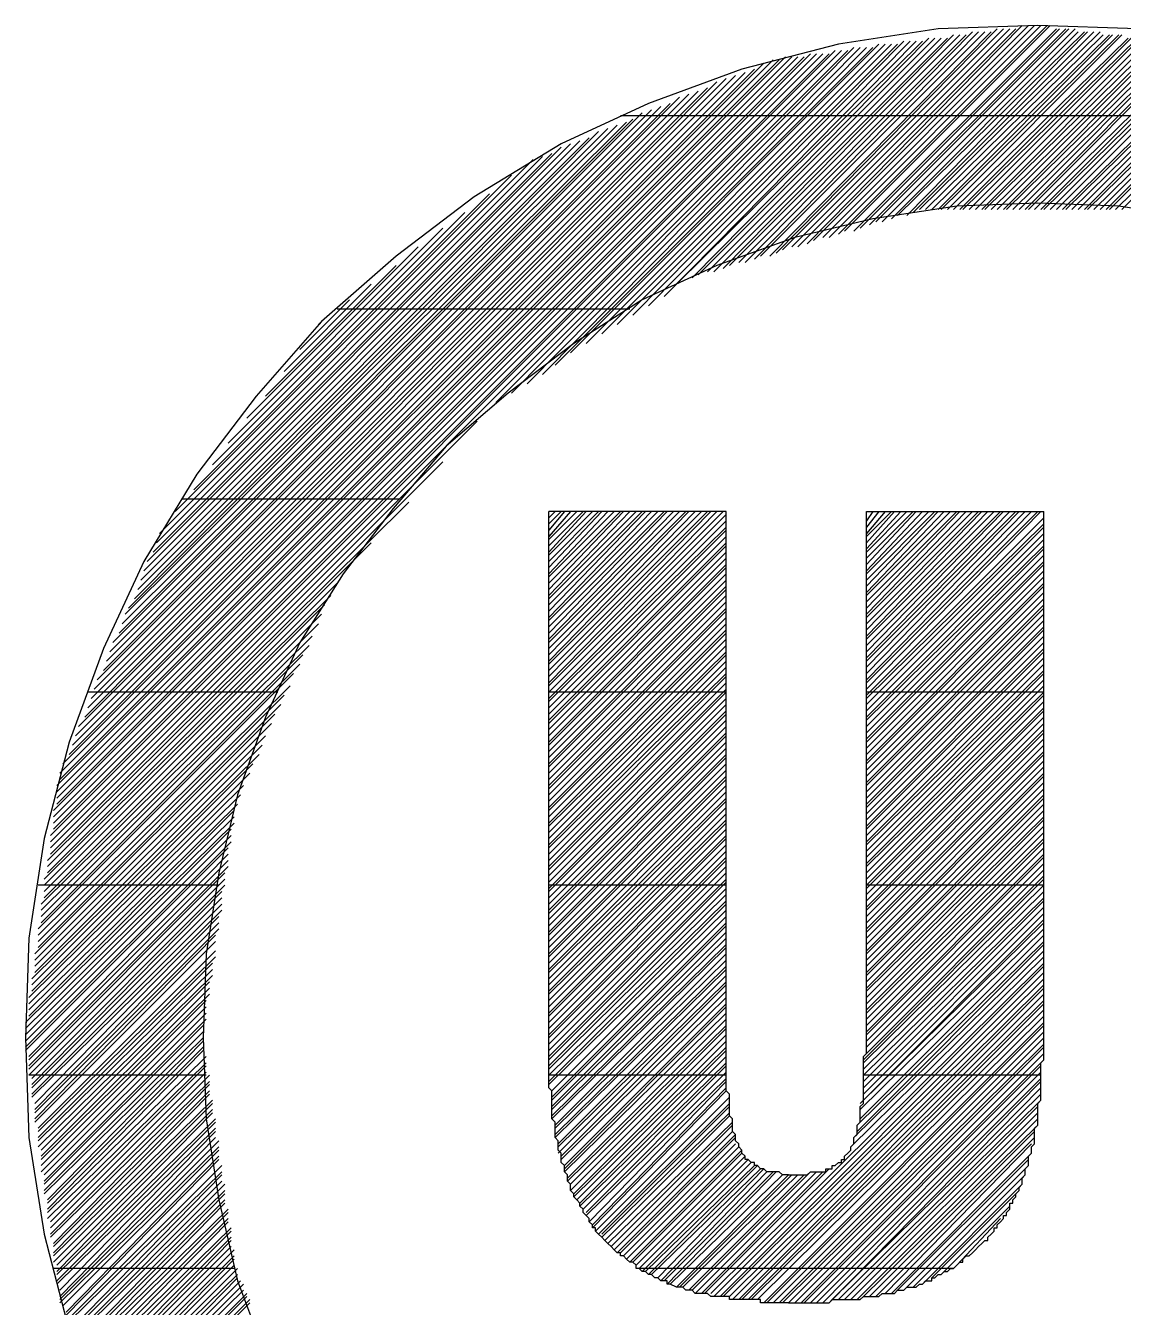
# Model space of a CAD drawing. Extents: x 11 to 601, y 12 to 779.
# Drawn here: x 395.76 to 416.91, y 191.49 to 216.18 of the extents above; entities that cross this region are included whole.
import ezdxf

# ---------------------------------------------------------------- set-up
doc = ezdxf.new("R2010")
doc.units = 0
doc.layers.add('DH152', color=7, linetype='CONTINUOUS')

msp = doc.modelspace()

# ---------------------------------------------------------------- linework, layer by layer
at = {"layer": 'DH152', "color": 7}
for points in [[(417.17999, 216.119995), (415.25999, 216.179995), (413.33999, 216.119995), (411.41999, 215.819995), (409.55999, 215.339995), (407.75999, 214.679995), (406.07999, 213.899995), (404.39999, 212.879995), (402.89999, 211.739995), (401.45999, 210.479995), (400.19999, 209.039995), (399.05999, 207.539995), (398.03999, 205.859995), (397.25999, 204.179995), (396.59999, 202.379995), (396.11999, 200.519995), (395.81999, 198.599995), (395.75999, 196.679995), (395.81999, 194.759995), (396.11999, 192.899995), (396.59999, 191.039995)], [(413.99999, 216.059995), (409.61999, 211.619995)], [(414.11999, 216.059995), (409.79999, 211.679995)], [(414.23999, 216.059995), (409.91999, 211.739995)], [(414.35999, 216.059995), (410.09999, 211.739995)], [(414.47999, 216.119995), (410.21999, 211.799995)], [(414.59999, 216.119995), (410.33999, 211.859995)], [(414.71999, 216.119995), (410.51999, 211.919995)], [(414.83999, 216.119995), (410.63999, 211.919995)], [(414.95999, 216.179995), (410.81999, 211.979995)], [(415.07999, 216.179995), (410.93999, 212.039995)], [(415.19999, 216.179995), (411.11999, 212.099995)], [(415.31999, 216.179995), (411.23999, 212.099995)], [(415.43999, 216.179995), (411.41999, 212.159995)], [(415.49999, 216.179995), (411.53999, 212.219995)], [(415.61999, 216.119995), (411.71999, 212.219995)], [(415.67999, 216.119995), (411.83999, 212.279995)], [(415.79999, 216.119995), (412.01999, 212.339995)], [(415.85999, 216.119995), (412.13999, 212.399995)], [(415.97999, 216.119995), (412.25999, 212.399995)], [(416.03999, 216.059995), (412.43999, 212.459995)], [(416.15999, 216.059995), (412.55999, 212.519995)], [(416.21999, 216.059995), (412.73999, 212.519995)], [(416.33999, 216.059995), (412.85999, 212.579995)], [(416.45999, 216.059995), (412.97999, 212.639995)], [(412.19999, 215.819995), (406.25999, 209.879995)], [(412.31999, 215.819995), (406.55999, 210.059995)], [(412.43999, 215.819995), (406.85999, 210.239995)], [(412.55999, 215.819995), (407.15999, 210.419995)], [(412.67999, 215.879995), (407.45999, 210.599995)], [(412.79999, 215.879995), (407.75999, 210.779995)], [(412.91999, 215.879995), (408.05999, 210.959995)], [(413.03999, 215.879995), (408.29999, 211.199995)], [(413.15999, 215.939995), (408.59999, 211.319995)], [(413.27999, 215.939995), (408.71999, 211.379995)], [(413.39999, 215.939995), (408.89999, 211.439995)], [(413.51999, 215.939995), (409.01999, 211.439995)], [(413.63999, 215.999995), (409.19999, 211.499995)], [(413.75999, 215.999995), (409.31999, 211.559995)], [(413.87999, 215.999995), (409.49999, 211.619995)], [(416.51999, 215.999995), (413.09999, 212.639995)], [(416.63999, 215.999995), (413.21999, 212.639995)], [(416.69999, 215.999995), (413.33999, 212.639995)], [(416.81999, 215.999995), (413.39999, 212.639995)], [(416.87999, 215.999995), (413.51999, 212.639995)], [(416.99999, 215.939995), (413.63999, 212.639995)], [(417.05999, 215.939995), (413.75999, 212.639995)], [(417.17999, 215.939995), (413.81999, 212.639995)], [(417.23999, 215.939995), (413.93999, 212.639995)], [(417.35999, 215.939995), (414.05999, 212.639995)], [(417.41999, 215.879995), (414.17999, 212.639995)], [(417.53999, 215.879995), (414.23999, 212.639995)], [(417.65999, 215.879995), (414.35999, 212.639995)], [(417.71999, 215.879995), (414.47999, 212.639995)], [(417.83999, 215.879995), (414.59999, 212.639995)], [(417.89999, 215.819995), (414.65999, 212.639995)], [(418.01999, 215.819995), (414.77999, 212.639995)], [(418.07999, 215.819995), (414.89999, 212.639995)], [(418.19999, 215.819995), (415.01999, 212.639995)], [(418.25999, 215.819995), (415.07999, 212.639995)], [(411.47999, 215.699995), (396.23999, 200.459995)], [(411.35999, 215.699995), (396.23999, 200.579995)], [(411.23999, 215.639995), (396.29999, 200.699995)], [(411.11999, 215.639995), (396.29999, 200.819995)], [(410.99999, 215.639995), (396.29999, 200.939995)], [(410.87999, 215.639995), (396.29999, 201.059995)], [(410.75999, 215.579995), (396.35999, 201.179995)], [(410.63999, 215.579995), (396.35999, 201.299995)], [(410.51999, 215.579995), (396.35999, 201.419995)], [(410.39999, 215.579995), (396.35999, 201.539995)], [(411.59999, 215.699995), (404.81999, 208.919995)], [(411.71999, 215.759995), (405.11999, 209.099995)], [(411.83999, 215.759995), (405.41999, 209.279995)], [(411.95999, 215.759995), (405.71999, 209.459995)], [(412.07999, 215.759995), (405.95999, 209.639995)], [(418.37999, 215.759995), (415.19999, 212.639995)], [(418.43999, 215.759995), (415.31999, 212.639995)], [(418.55999, 215.759995), (415.37999, 212.639995)], [(418.61999, 215.759995), (415.49999, 212.639995)], [(418.73999, 215.759995), (415.61999, 212.639995)], [(418.85999, 215.699995), (415.73999, 212.639995)], [(418.91999, 215.699995), (415.79999, 212.639995)], [(419.03999, 215.699995), (415.91999, 212.639995)], [(419.09999, 215.699995), (416.03999, 212.639995)], [(419.21999, 215.699995), (416.15999, 212.639995)], [(419.27999, 215.639995), (416.21999, 212.639995)], [(419.39999, 215.639995), (416.33999, 212.639995)], [(419.45999, 215.639995), (416.45999, 212.639995)], [(419.57999, 215.639995), (416.57999, 212.639995)], [(419.63999, 215.639995), (416.63999, 212.639995)], [(419.75999, 215.579995), (416.75999, 212.639995)], [(419.81999, 215.579995), (416.87999, 212.639995)], [(410.27999, 215.519995), (396.41999, 201.659995)], [(410.15999, 215.519995), (396.41999, 201.779995)], [(409.97999, 215.459995), (396.47999, 201.959995)], [(409.79999, 215.339995), (396.59999, 202.139995)], [(409.61999, 215.279995), (396.65999, 202.319995)], [(409.43999, 215.219995), (396.71999, 202.499995)], [(409.25999, 215.159995), (396.77999, 202.679995)], [(409.07999, 215.099995), (396.89999, 202.859995)], [(408.89999, 214.979995), (396.95999, 203.039995)], [(408.71999, 214.919995), (397.01999, 203.219995)], [(408.53999, 214.859995), (397.07999, 203.399995)], [(408.35999, 214.799995), (397.13999, 203.579995)], [(408.17999, 214.679995), (397.25999, 203.759995)], [(407.99999, 214.619995), (397.31999, 203.939995)], [(407.81999, 214.559995), (397.37999, 204.119995)], [(407.63999, 214.499995), (397.43999, 204.299995)], [(407.45999, 214.379995), (397.55999, 204.479995)], [(407.33999, 214.319995), (397.61999, 204.659995)], [(423.299989, 214.439995), (407.21999, 214.439995)], [(407.15999, 214.259995), (397.67999, 204.839995)], [(406.97999, 214.199995), (397.73999, 204.959995)], [(406.79999, 214.139995), (397.85999, 205.139995)], [(406.61999, 214.019995), (397.91999, 205.319995)], [(406.43999, 213.959995), (397.97999, 205.499995)], [(406.25999, 213.899995), (398.03999, 205.679995)], [(406.07999, 213.839995), (398.09999, 205.859995)], [(405.89999, 213.719995), (398.21999, 206.039995)], [(405.71999, 213.659995), (398.27999, 206.219995)], [(405.53999, 213.599995), (398.33999, 206.399995)], [(405.11999, 213.299995), (398.63999, 206.819995)], [(404.69999, 212.939995), (398.99999, 207.239995)], [(418.37999, 212.459995), (416.81999, 212.699995), (415.25999, 212.759995), (413.69999, 212.699995), (412.07999, 212.459995), (410.57999, 212.099995), (409.07999, 211.559995), (407.63999, 210.899995), (406.31999, 210.059995), (405.05999, 209.099995), (403.85999, 208.079995), (402.83999, 206.879995), (401.87999, 205.619995), (401.03999, 204.299995), (400.37999, 202.859995), (399.83999, 201.359995), (399.47999, 199.859995), (399.23999, 198.299995), (399.17999, 196.679995), (399.23999, 195.119995), (399.47999, 193.559995), (399.83999, 191.999995), (400.37999, 190.559995)], [(404.21999, 212.579995), (399.35999, 207.719995)], [(403.79999, 212.279995), (399.65999, 208.139995)], [(403.31999, 211.919995), (400.01999, 208.619995)], [(402.89999, 211.559995), (400.37999, 209.039995)], [(402.41999, 211.199995), (400.73999, 209.519995)], [(401.99999, 210.899995), (401.03999, 209.939995)], [(407.39999, 210.719995), (401.75999, 210.719995)], [(401.51999, 210.539995), (401.39999, 210.419995)], [(404.45999, 208.559995), (396.23999, 200.339995)], [(403.79999, 207.779995), (396.23999, 200.219995)], [(403.13999, 206.999995), (396.17999, 200.099995)], [(402.95999, 207.059995), (398.75999, 207.059995)], [(409.25999, 206.819995), (405.83999, 206.819995)], [(405.83999, 196.319995), (405.83999, 206.819995)], [(409.19999, 206.819995), (405.83999, 203.459995)], [(409.07999, 206.819995), (405.83999, 203.519995)], [(408.95999, 206.819995), (405.83999, 203.639995)], [(408.89999, 206.819995), (405.83999, 203.759995)], [(408.77999, 206.819995), (405.83999, 203.879995)], [(408.65999, 206.819995), (405.83999, 203.939995)], [(408.53999, 206.819995), (405.83999, 204.059995)], [(408.47999, 206.819995), (405.83999, 204.179995)], [(408.35999, 206.819995), (405.83999, 204.299995)], [(408.23999, 206.819995), (405.83999, 204.359995)], [(408.11999, 206.819995), (405.83999, 204.479995)], [(408.05999, 206.819995), (405.83999, 204.599995)], [(407.93999, 206.819995), (405.83999, 204.719995)], [(407.81999, 206.819995), (405.83999, 204.779995)], [(407.69999, 206.819995), (405.83999, 204.899995)], [(407.63999, 206.819995), (405.83999, 205.019995)], [(407.51999, 206.819995), (405.83999, 205.139995)], [(407.39999, 206.819995), (405.83999, 205.199995)], [(407.27999, 206.819995), (405.83999, 205.319995)], [(407.21999, 206.819995), (405.83999, 205.439995)], [(407.09999, 206.819995), (405.83999, 205.559995)], [(406.97999, 206.819995), (405.83999, 205.619995)], [(406.85999, 206.819995), (405.83999, 205.739995)], [(406.79999, 206.819995), (405.83999, 205.859995)], [(406.67999, 206.819995), (405.83999, 205.979995)], [(406.55999, 206.819995), (405.83999, 206.039995)], [(406.49999, 206.819995), (405.83999, 206.159995)], [(406.37999, 206.819995), (405.83999, 206.279995)], [(406.25999, 206.819995), (405.83999, 206.339995)], [(406.13999, 206.819995), (405.83999, 206.459995)], [(406.07999, 206.819995), (405.83999, 206.579995)], [(405.95999, 206.819995), (405.83999, 206.699995)], [(409.25999, 206.759995), (405.83999, 203.339995)], [(409.25999, 196.619995), (409.25999, 206.819995)], [(411.95999, 196.619995), (411.95999, 206.819995)], [(411.95999, 206.819995), (415.37999, 206.819995)], [(415.31999, 206.819995), (411.95999, 203.399995)], [(415.25999, 206.819995), (411.95999, 203.519995)], [(415.13999, 206.819995), (411.95999, 203.579995)], [(415.01999, 206.819995), (411.95999, 203.699995)], [(414.89999, 206.819995), (411.95999, 203.819995)], [(414.83999, 206.819995), (411.95999, 203.939995)], [(414.71999, 206.819995), (411.95999, 203.999995)], [(414.59999, 206.819995), (411.95999, 204.119995)], [(414.53999, 206.819995), (411.95999, 204.239995)], [(414.41999, 206.819995), (411.95999, 204.359995)], [(414.29999, 206.819995), (411.95999, 204.419995)], [(414.17999, 206.819995), (411.95999, 204.539995)], [(414.11999, 206.819995), (411.95999, 204.659995)], [(413.99999, 206.819995), (411.95999, 204.779995)], [(413.87999, 206.819995), (411.95999, 204.839995)], [(413.75999, 206.819995), (411.95999, 204.959995)], [(413.69999, 206.819995), (411.95999, 205.079995)], [(413.57999, 206.819995), (411.95999, 205.199995)], [(413.45999, 206.819995), (411.95999, 205.259995)], [(413.33999, 206.819995), (411.95999, 205.379995)], [(413.27999, 206.819995), (411.95999, 205.499995)], [(413.15999, 206.819995), (411.95999, 205.619995)], [(413.03999, 206.819995), (411.95999, 205.679995)], [(412.91999, 206.819995), (411.95999, 205.799995)], [(412.85999, 206.819995), (411.95999, 205.919995)], [(412.73999, 206.819995), (411.95999, 206.039995)], [(412.61999, 206.819995), (411.95999, 206.099995)], [(412.49999, 206.819995), (411.95999, 206.219995)], [(412.43999, 206.819995), (411.95999, 206.339995)], [(412.31999, 206.819995), (411.95999, 206.399995)], [(412.19999, 206.819995), (411.95999, 206.519995)], [(412.07999, 206.819995), (411.95999, 206.639995)], [(415.37999, 206.699995), (411.95999, 203.279995)], [(415.37999, 196.319995), (415.37999, 206.819995)], [(409.25999, 206.639995), (405.83999, 203.219995)], [(409.25999, 206.519995), (405.83999, 203.159995)], [(409.25999, 206.459995), (405.83999, 203.039995)], [(415.37999, 206.579995), (411.95999, 203.219995)], [(415.37999, 206.519995), (411.95999, 203.099995)], [(402.41999, 206.219995), (396.17999, 199.979995)], [(409.25999, 206.339995), (405.83999, 202.919995)], [(409.25999, 206.219995), (405.83999, 202.799995)], [(415.37999, 206.399995), (411.95999, 202.979995)], [(415.37999, 206.279995), (411.95999, 202.859995)], [(409.25999, 206.159995), (405.83999, 202.739995)], [(409.25999, 206.039995), (405.83999, 202.619995)], [(409.25999, 205.919995), (405.83999, 202.499995)], [(415.37999, 206.159995), (411.95999, 202.799995)], [(415.37999, 206.099995), (411.95999, 202.679995)], [(415.37999, 205.979995), (411.95999, 202.559995)], [(409.25999, 205.799995), (405.83999, 202.379995)], [(409.25999, 205.739995), (405.83999, 202.319995)], [(415.37999, 205.859995), (411.95999, 202.439995)], [(415.37999, 205.799995), (411.95999, 202.379995)], [(415.37999, 205.679995), (411.95999, 202.259995)], [(401.75999, 205.439995), (396.17999, 199.859995)], [(409.25999, 205.619995), (405.83999, 202.199995)], [(409.25999, 205.499995), (405.83999, 202.079995)], [(415.37999, 205.559995), (411.95999, 202.139995)], [(415.37999, 205.439995), (411.95999, 202.019995)], [(401.63999, 205.199995), (396.11999, 199.739995)], [(409.25999, 205.379995), (405.83999, 201.959995)], [(409.25999, 205.319995), (405.83999, 201.899995)], [(409.25999, 205.199995), (405.83999, 201.779995)], [(415.37999, 205.379995), (411.95999, 201.959995)], [(415.37999, 205.259995), (411.95999, 201.839995)], [(401.51999, 205.019995), (396.11999, 199.619995)], [(409.25999, 205.079995), (405.83999, 201.659995)], [(409.25999, 204.959995), (405.83999, 201.539995)], [(415.37999, 205.139995), (411.95999, 201.719995)], [(415.37999, 205.019995), (411.95999, 201.599995)], [(415.37999, 204.959995), (411.95999, 201.539995)], [(401.45999, 204.839995), (396.11999, 199.499995)], [(409.25999, 204.899995), (405.83999, 201.479995)], [(409.25999, 204.779995), (405.83999, 201.359995)], [(415.37999, 204.839995), (411.95999, 201.419995)], [(415.37999, 204.719995), (411.95999, 201.299995)], [(401.39999, 204.659995), (396.11999, 199.379995)], [(409.25999, 204.659995), (405.83999, 201.239995)], [(409.25999, 204.539995), (405.83999, 201.119995)], [(409.25999, 204.479995), (405.83999, 201.059995)], [(415.37999, 204.599995), (411.95999, 201.179995)], [(415.37999, 204.539995), (411.95999, 201.119995)], [(401.27999, 204.419995), (396.05999, 199.259995)], [(401.21999, 204.239995), (396.05999, 199.139995)], [(409.25999, 204.359995), (405.83999, 200.939995)], [(409.25999, 204.239995), (405.83999, 200.819995)], [(415.37999, 204.419995), (411.95999, 200.999995)], [(415.37999, 204.299995), (411.95999, 200.879995)], [(401.09999, 204.059995), (396.05999, 199.019995)], [(409.25999, 204.119995), (405.83999, 200.759995)], [(409.25999, 204.059995), (405.83999, 200.639995)], [(409.25999, 203.939995), (405.83999, 200.519995)], [(415.37999, 204.179995), (411.95999, 200.759995)], [(415.37999, 204.119995), (411.95999, 200.699995)], [(415.37999, 203.999995), (411.95999, 200.579995)], [(400.91999, 203.699995), (395.99999, 198.779995)], [(401.03999, 203.879995), (396.05999, 198.899995)], [(409.25999, 203.819995), (405.83999, 200.399995)], [(409.25999, 203.699995), (405.83999, 200.339995)], [(415.37999, 203.879995), (411.95999, 200.459995)], [(415.37999, 203.759995), (411.95999, 200.399995)], [(415.37999, 203.699995), (411.95999, 200.279995)], [(400.85999, 203.459995), (395.99999, 198.659995)], [(409.25999, 203.639995), (405.83999, 200.219995)], [(409.25999, 203.519995), (405.83999, 200.099995)], [(415.37999, 203.579995), (411.95999, 200.159995)], [(415.37999, 203.459995), (411.95999, 200.039995)], [(400.73999, 203.279995), (395.99999, 198.539995)], [(400.61999, 203.339995), (396.95999, 203.339995)], [(409.25999, 203.399995), (405.83999, 199.979995)], [(409.25999, 203.339995), (405.83999, 203.339995)], [(409.25999, 203.339995), (405.83999, 199.919995)], [(409.25999, 203.219995), (405.83999, 199.799995)], [(415.37999, 203.339995), (411.95999, 203.339995)], [(415.37999, 203.339995), (411.95999, 199.979995)], [(415.37999, 203.279995), (411.95999, 199.859995)], [(400.67999, 203.099995), (395.99999, 198.419995)], [(409.25999, 203.099995), (405.83999, 199.679995)], [(409.25999, 202.979995), (405.83999, 199.559995)], [(415.37999, 203.159995), (411.95999, 199.739995)], [(415.37999, 203.039995), (411.95999, 199.619995)], [(415.37999, 202.979995), (411.95999, 199.559995)], [(400.55999, 202.919995), (395.93999, 198.299995)], [(400.49999, 202.739995), (395.93999, 198.179995)], [(409.25999, 202.919995), (405.83999, 199.499995)], [(409.25999, 202.799995), (405.83999, 199.379995)], [(415.37999, 202.859995), (411.95999, 199.439995)], [(415.37999, 202.739995), (411.95999, 199.319995)], [(400.37999, 202.499995), (395.93999, 198.059995)], [(409.25999, 202.679995), (405.83999, 199.259995)], [(409.25999, 202.559995), (405.83999, 199.139995)], [(409.25999, 202.499995), (405.83999, 199.079995)], [(415.37999, 202.619995), (411.95999, 199.199995)], [(415.37999, 202.559995), (411.95999, 199.139995)], [(400.31999, 202.319995), (395.93999, 197.939995)], [(409.25999, 202.379995), (405.83999, 198.959995)], [(409.25999, 202.259995), (405.83999, 198.839995)], [(415.37999, 202.439995), (411.95999, 199.019995)], [(415.37999, 202.319995), (411.95999, 198.899995)], [(400.25999, 202.139995), (395.87999, 197.819995)], [(409.25999, 202.139995), (405.83999, 198.719995)], [(409.25999, 202.079995), (405.83999, 198.659995)], [(415.37999, 202.199995), (411.95999, 198.779995)], [(415.37999, 202.139995), (411.95999, 198.719995)], [(415.37999, 202.019995), (411.95999, 198.599995)], [(400.13999, 201.959995), (395.87999, 197.699995)], [(400.07999, 201.779995), (395.87999, 197.579995)], [(409.25999, 201.959995), (405.83999, 198.539995)], [(409.25999, 201.839995), (405.83999, 198.419995)], [(409.25999, 201.719995), (405.83999, 198.299995)], [(415.37999, 201.899995), (411.95999, 198.479995)], [(415.37999, 201.779995), (411.95999, 198.359995)], [(415.37999, 201.719995), (411.95999, 198.299995)], [(399.95999, 201.539995), (395.81999, 197.459995)], [(409.25999, 201.659995), (405.83999, 198.239995)], [(409.25999, 201.539995), (405.83999, 198.119995)], [(415.37999, 201.599995), (411.95999, 198.179995)], [(415.37999, 201.479995), (411.95999, 198.059995)], [(399.89999, 201.359995), (395.81999, 197.339995)], [(409.25999, 201.419995), (405.83999, 197.999995)], [(409.25999, 201.299995), (405.83999, 197.939995)], [(409.25999, 201.239995), (405.83999, 197.819995)], [(415.37999, 201.359995), (411.95999, 197.939995)], [(415.37999, 201.299995), (411.95999, 197.879995)], [(399.83999, 201.179995), (395.81999, 197.219995)], [(399.77999, 201.059995), (395.81999, 197.099995)], [(409.25999, 201.119995), (405.83999, 197.699995)], [(409.25999, 200.999995), (405.83999, 197.579995)], [(415.37999, 201.179995), (411.95999, 197.759995)], [(415.37999, 201.059995), (411.95999, 197.639995)], [(399.77999, 200.939995), (395.75999, 196.979995)], [(399.77999, 200.819995), (395.75999, 196.859995)], [(409.25999, 200.879995), (405.83999, 197.519995)], [(409.25999, 200.819995), (405.83999, 197.399995)], [(415.37999, 200.939995), (411.95999, 197.579995)], [(415.37999, 200.879995), (411.95999, 197.459995)], [(415.37999, 200.759995), (411.95999, 197.339995)], [(399.71999, 200.699995), (395.75999, 196.739995)], [(399.71999, 200.579995), (395.75999, 196.619995)], [(409.25999, 200.699995), (405.83999, 197.279995)], [(409.25999, 200.579995), (405.83999, 197.159995)], [(409.25999, 200.519995), (405.83999, 197.099995)], [(415.37999, 200.639995), (411.95999, 197.219995)], [(415.37999, 200.519995), (411.95999, 197.159995)], [(399.71999, 200.459995), (395.75999, 196.499995)], [(399.65999, 200.339995), (395.75999, 196.439995)], [(409.25999, 200.399995), (405.83999, 196.979995)], [(409.25999, 200.279995), (405.83999, 196.859995)], [(415.37999, 200.459995), (411.95999, 197.039995)], [(415.37999, 200.339995), (411.95999, 196.919995)], [(399.65999, 200.219995), (395.81999, 196.319995)], [(399.65999, 200.099995), (395.81999, 196.259995)], [(409.25999, 200.159995), (405.83999, 196.739995)], [(409.25999, 200.099995), (405.83999, 196.679995)], [(415.37999, 200.219995), (411.95999, 196.799995)], [(415.37999, 200.159995), (411.95999, 196.739995)], [(415.37999, 200.039995), (411.95999, 196.619995)], [(399.65999, 199.979995), (395.81999, 196.139995)], [(399.59999, 199.859995), (395.81999, 196.079995)], [(409.25999, 199.979995), (405.83999, 196.559995)], [(409.25999, 199.859995), (405.83999, 196.439995)], [(415.37999, 199.919995), (411.95999, 196.499995)], [(415.37999, 199.799995), (411.95999, 196.379995)], [(399.59999, 199.739995), (395.81999, 195.959995)], [(399.59999, 199.619995), (395.87999, 195.899995)], [(399.53999, 199.499995), (395.87999, 195.779995)], [(399.47999, 199.619995), (395.99999, 199.619995)], [(409.25999, 199.739995), (405.83999, 196.319995)], [(409.25999, 199.679995), (405.83999, 196.259995)], [(409.25999, 199.619995), (405.83999, 199.619995)], [(409.25999, 199.559995), (405.83999, 196.139995)], [(415.37999, 199.739995), (411.89999, 196.259995)], [(415.37999, 199.619995), (411.89999, 196.199995)], [(415.37999, 199.499995), (411.89999, 196.079995)], [(415.37999, 199.619995), (411.95999, 199.619995)], [(399.53999, 199.379995), (395.87999, 195.719995)], [(399.53999, 199.259995), (395.87999, 195.599995)], [(409.25999, 199.439995), (405.83999, 196.079995)], [(409.25999, 199.319995), (405.83999, 195.959995)], [(409.25999, 199.259995), (405.83999, 195.839995)], [(415.37999, 199.379995), (411.89999, 195.959995)], [(415.37999, 199.319995), (411.89999, 195.839995)], [(399.53999, 199.139995), (395.87999, 195.539995)], [(399.47999, 199.019995), (395.93999, 195.419995)], [(409.25999, 199.139995), (405.83999, 195.779995)], [(409.25999, 199.019995), (405.89999, 195.659995)], [(415.37999, 199.199995), (411.89999, 195.719995)], [(415.37999, 199.079995), (411.89999, 195.599995)], [(399.47999, 198.899995), (395.93999, 195.299995)], [(399.47999, 198.779995), (395.93999, 195.239995)], [(409.25999, 198.899995), (405.89999, 195.539995)], [(409.25999, 198.839995), (405.89999, 195.479995)], [(415.37999, 198.899995), (411.83999, 195.419995)], [(415.37999, 198.779995), (411.83999, 195.299995)], [(415.37999, 198.959995), (411.89999, 195.479995)], [(399.41999, 198.659995), (395.93999, 195.119995)], [(399.41999, 198.539995), (395.93999, 195.059995)], [(409.25999, 198.719995), (405.89999, 195.359995)], [(409.25999, 198.599995), (405.89999, 195.299995)], [(415.37999, 198.539995), (411.77999, 194.999995)], [(415.37999, 198.659995), (411.83999, 195.119995)], [(399.41999, 198.359995), (395.99999, 194.939995)], [(409.25999, 198.479995), (405.89999, 195.179995)], [(409.25999, 198.419995), (405.89999, 195.119995)], [(409.25999, 198.299995), (405.95999, 194.999995)], [(415.37999, 198.359995), (411.71999, 194.759995)], [(415.37999, 198.479995), (411.77999, 194.879995)], [(399.41999, 198.239995), (395.99999, 194.879995)], [(399.35999, 198.119995), (395.99999, 194.759995)], [(409.25999, 198.179995), (405.95999, 194.939995)], [(409.25999, 198.059995), (405.95999, 194.819995)], [(408.95999, 191.759995), (415.37999, 198.119995)], [(415.37999, 198.059995), (409.01999, 191.699995)], [(415.37999, 198.239995), (411.65999, 194.579995)], [(399.35999, 197.999995), (395.99999, 194.699995)], [(399.35999, 197.879995), (395.99999, 194.579995)], [(409.25999, 197.999995), (405.95999, 194.759995)], [(409.25999, 197.879995), (406.01999, 194.639995)], [(409.13999, 191.699995), (415.37999, 197.939995)], [(415.37999, 197.819995), (409.19999, 191.699995)], [(399.29999, 197.759995), (396.05999, 194.519995)], [(399.29999, 197.639995), (396.05999, 194.399995)], [(409.25999, 197.759995), (406.01999, 194.579995)], [(409.25999, 197.699995), (406.01999, 194.459995)], [(409.25999, 197.579995), (406.07999, 194.399995)], [(409.31999, 191.699995), (415.37999, 197.699995)], [(415.37999, 197.639995), (409.37999, 191.639995)], [(399.29999, 197.519995), (396.05999, 194.339995)], [(399.23999, 197.399995), (396.05999, 194.219995)], [(399.23999, 197.279995), (396.05999, 194.099995)], [(409.25999, 197.459995), (406.07999, 194.339995)], [(409.25999, 197.339995), (406.13999, 194.219995)], [(409.25999, 197.279995), (406.13999, 194.159995)], [(409.49999, 191.639995), (415.37999, 197.519995)], [(415.37999, 197.399995), (409.55999, 191.639995)], [(409.67999, 191.639995), (415.37999, 197.339995)], [(399.23999, 197.159995), (396.11999, 194.039995)], [(399.23999, 197.039995), (396.11999, 193.919995)], [(409.25999, 197.159995), (406.13999, 194.099995)], [(409.25999, 197.039995), (406.19999, 193.979995)], [(415.37999, 197.219995), (409.73999, 191.639995)], [(409.85999, 191.639995), (415.37999, 197.099995)], [(399.17999, 196.919995), (396.11999, 193.859995)], [(399.17999, 196.799995), (396.11999, 193.739995)], [(409.25999, 196.919995), (406.19999, 193.919995)], [(409.25999, 196.859995), (406.25999, 193.859995)], [(415.37999, 196.979995), (409.97999, 191.579995)], [(410.03999, 191.579995), (415.37999, 196.919995)], [(415.37999, 196.799995), (410.15999, 191.579995)], [(399.17999, 196.679995), (396.11999, 193.679995)], [(399.17999, 196.619995), (396.17999, 193.559995)], [(409.25999, 196.739995), (406.25999, 193.739995)], [(409.25999, 196.619995), (406.31999, 193.679995)], [(410.45999, 194.039995), (410.39999, 194.039995), (410.33999, 194.039995), (410.27999, 194.099995), (410.21999, 194.099995), (410.21999, 194.099995), (410.15999, 194.099995), (410.09999, 194.099995), (410.03999, 194.099995), (410.03999, 194.099995), (409.97999, 194.159995), (409.91999, 194.159995), (409.91999, 194.159995), (409.85999, 194.219995), (409.79999, 194.219995), (409.79999, 194.279995), (409.73999, 194.279995), (409.67999, 194.339995), (409.61999, 194.339995), (409.61999, 194.399995), (409.55999, 194.459995), (409.55999, 194.459995), (409.55999, 194.519995), (409.49999, 194.579995), (409.49999, 194.579995), (409.49999, 194.639995), (409.43999, 194.699995), (409.43999, 194.759995), (409.43999, 194.759995), (409.43999, 194.819995), (409.37999, 194.879995), (409.37999, 194.879995), (409.37999, 194.939995), (409.37999, 194.999995), (409.37999, 194.999995), (409.37999, 195.059995), (409.37999, 195.119995), (409.31999, 195.179995), (409.31999, 195.179995), (409.31999, 195.239995), (409.31999, 195.299995), (409.31999, 195.359995), (409.31999, 195.359995), (409.31999, 195.419995), (409.31999, 195.479995), (409.31999, 195.539995), (409.31999, 195.539995), (409.31999, 195.599995), (409.25999, 195.659995), (409.25999, 195.719995), (409.25999, 195.719995), (409.25999, 195.779995), (409.25999, 195.839995), (409.25999, 195.899995), (409.25999, 195.899995), (409.25999, 195.959995), (409.25999, 196.019995), (409.25999, 196.079995), (409.25999, 196.079995), (409.25999, 196.139995), (409.25999, 196.199995), (409.25999, 196.259995), (409.25999, 196.259995), (409.25999, 196.319995), (409.25999, 196.379995), (409.25999, 196.439995), (409.25999, 196.439995), (409.25999, 196.499995), (409.25999, 196.559995), (409.25999, 196.559995), (409.25999, 196.619995), (409.25999, 196.619995)], [(410.27999, 191.579995), (415.37999, 196.679995)], [(415.37999, 196.559995), (410.33999, 191.579995)], [(410.75999, 194.039995), (410.75999, 194.039995), (410.81999, 194.039995), (410.87999, 194.099995), (410.93999, 194.099995), (410.99999, 194.099995), (410.99999, 194.099995), (411.05999, 194.099995), (411.11999, 194.099995), (411.17999, 194.099995), (411.17999, 194.159995), (411.23999, 194.159995), (411.29999, 194.159995), (411.29999, 194.219995), (411.35999, 194.219995), (411.41999, 194.279995), (411.47999, 194.279995), (411.47999, 194.339995), (411.53999, 194.339995), (411.53999, 194.399995), (411.59999, 194.459995), (411.59999, 194.459995), (411.65999, 194.519995), (411.65999, 194.579995), (411.65999, 194.579995), (411.71999, 194.639995), (411.71999, 194.699995), (411.71999, 194.759995), (411.71999, 194.759995), (411.77999, 194.819995), (411.77999, 194.879995), (411.77999, 194.879995), (411.77999, 194.939995), (411.77999, 194.999995), (411.77999, 194.999995), (411.83999, 195.059995), (411.83999, 195.119995), (411.83999, 195.179995), (411.83999, 195.179995), (411.83999, 195.239995), (411.83999, 195.299995), (411.83999, 195.359995), (411.83999, 195.359995), (411.89999, 195.419995), (411.89999, 195.479995), (411.89999, 195.539995), (411.89999, 195.539995), (411.89999, 195.599995), (411.89999, 195.659995), (411.89999, 195.719995), (411.89999, 195.719995), (411.89999, 195.779995), (411.89999, 195.839995), (411.89999, 195.899995), (411.89999, 195.899995), (411.89999, 195.959995), (411.89999, 196.019995), (411.89999, 196.079995), (411.89999, 196.079995), (411.89999, 196.139995), (411.89999, 196.199995), (411.89999, 196.259995), (411.89999, 196.259995), (411.89999, 196.319995), (411.95999, 196.379995), (411.95999, 196.439995), (411.95999, 196.439995), (411.95999, 196.499995), (411.95999, 196.559995), (411.95999, 196.559995), (411.95999, 196.619995), (411.95999, 196.619995)], [(399.17999, 196.499995), (396.17999, 193.499995)], [(399.17999, 196.439995), (396.17999, 193.379995)], [(399.23999, 196.319995), (396.17999, 193.319995)], [(410.45999, 191.579995), (410.39999, 191.579995), (410.33999, 191.579995), (410.27999, 191.579995), (410.27999, 191.579995), (410.21999, 191.579995), (410.09999, 191.579995), (410.03999, 191.579995), (409.97999, 191.579995), (409.91999, 191.579995), (409.91999, 191.639995), (409.85999, 191.639995), (409.79999, 191.639995), (409.73999, 191.639995), (409.67999, 191.639995), (409.61999, 191.639995), (409.61999, 191.639995), (409.55999, 191.639995), (409.43999, 191.639995), (409.37999, 191.639995), (409.31999, 191.639995), (409.31999, 191.699995), (409.25999, 191.699995), (409.19999, 191.699995), (409.13999, 191.699995), (409.07999, 191.699995), (409.01999, 191.699995), (408.95999, 191.699995), (408.89999, 191.759995), (408.83999, 191.759995), (408.83999, 191.759995), (408.77999, 191.759995), (408.71999, 191.759995), (408.65999, 191.759995), (408.59999, 191.819995), (408.53999, 191.819995), (408.47999, 191.819995), (408.41999, 191.879995), (408.35999, 191.879995), (408.29999, 191.879995), (408.17999, 191.939995), (408.11999, 191.939995), (408.11999, 191.999995), (408.05999, 191.999995), (407.99999, 191.999995), (407.93999, 192.059995), (407.87999, 192.059995), (407.81999, 192.119995), (407.75999, 192.119995), (407.69999, 192.179995), (407.63999, 192.179995), (407.57999, 192.239995), (407.51999, 192.239995), (407.51999, 192.299995), (407.45999, 192.359995), (407.39999, 192.359995), (407.33999, 192.419995), (407.27999, 192.479995), (407.21999, 192.479995), (407.21999, 192.539995), (407.15999, 192.539995), (407.09999, 192.599995), (407.03999, 192.659995), (406.97999, 192.719995), (406.91999, 192.779995), (406.91999, 192.779995), (406.85999, 192.839995), (406.79999, 192.899995), (406.73999, 192.959995), (406.73999, 193.019995), (406.67999, 193.019995), (406.67999, 193.079995), (406.61999, 193.139995), (406.61999, 193.199995), (406.55999, 193.259995), (406.55999, 193.259995), (406.49999, 193.319995), (406.49999, 193.379995), (406.43999, 193.439995), (406.43999, 193.499995), (406.43999, 193.499995), (406.37999, 193.559995), (406.31999, 193.619995), (406.31999, 193.679995), (406.25999, 193.739995), (406.25999, 193.799995), (406.25999, 193.859995), (406.19999, 193.919995), (406.19999, 193.979995), (406.19999, 194.039995), (406.13999, 194.099995), (406.13999, 194.099995), (406.13999, 194.159995), (406.13999, 194.219995), (406.07999, 194.279995), (406.07999, 194.339995), (406.07999, 194.399995), (406.07999, 194.459995), (406.01999, 194.519995), (406.01999, 194.579995), (406.01999, 194.639995), (406.01999, 194.699995), (405.95999, 194.759995), (405.95999, 194.759995), (405.95999, 194.819995), (405.95999, 194.879995), (405.95999, 194.939995), (405.95999, 194.939995), (405.95999, 194.999995), (405.95999, 195.059995), (405.89999, 195.119995), (405.89999, 195.179995), (405.89999, 195.299995), (405.89999, 195.299995), (405.89999, 195.359995), (405.89999, 195.419995), (405.89999, 195.419995), (405.89999, 195.479995), (405.89999, 195.539995), (405.89999, 195.539995), (405.89999, 195.599995), (405.89999, 195.659995), (405.89999, 195.659995), (405.83999, 195.719995), (405.83999, 195.779995), (405.83999, 195.839995), (405.83999, 195.839995), (405.83999, 195.899995), (405.83999, 195.959995), (405.83999, 196.019995), (405.83999, 196.079995), (405.83999, 196.139995), (405.83999, 196.199995), (405.83999, 196.259995), (405.83999, 196.319995), (405.83999, 196.319995)], [(409.25999, 196.499995), (406.31999, 193.619995)], [(409.25999, 196.439995), (406.37999, 193.559995)], [(409.25999, 196.319995), (406.43999, 193.499995)], [(410.45999, 191.579995), (415.37999, 196.499995)], [(415.37999, 196.379995), (410.57999, 191.579995)], [(410.75999, 191.579995), (410.75999, 191.579995), (410.81999, 191.579995), (410.87999, 191.579995), (410.93999, 191.579995), (410.99999, 191.579995), (411.05999, 191.579995), (411.11999, 191.579995), (411.17999, 191.579995), (411.23999, 191.579995), (411.29999, 191.639995), (411.35999, 191.639995), (411.41999, 191.639995), (411.41999, 191.639995), (411.47999, 191.639995), (411.53999, 191.639995), (411.59999, 191.639995), (411.65999, 191.639995), (411.71999, 191.639995), (411.77999, 191.639995), (411.83999, 191.639995), (411.89999, 191.699995), (411.95999, 191.699995), (411.95999, 191.699995), (412.01999, 191.699995), (412.07999, 191.699995), (412.13999, 191.699995), (412.19999, 191.699995), (412.25999, 191.759995), (412.31999, 191.759995), (412.37999, 191.759995), (412.37999, 191.759995), (412.43999, 191.759995), (412.49999, 191.759995), (412.55999, 191.819995), (412.61999, 191.819995), (412.67999, 191.819995), (412.73999, 191.879995), (412.85999, 191.879995), (412.91999, 191.879995), (412.97999, 191.939995), (413.03999, 191.939995), (413.09999, 191.999995), (413.15999, 191.999995), (413.21999, 191.999995), (413.21999, 192.059995), (413.27999, 192.059995), (413.33999, 192.119995), (413.39999, 192.119995), (413.45999, 192.179995), (413.51999, 192.179995), (413.57999, 192.239995), (413.63999, 192.239995), (413.69999, 192.299995), (413.75999, 192.359995), (413.81999, 192.359995), (413.81999, 192.419995), (413.87999, 192.479995), (413.93999, 192.479995), (413.99999, 192.539995), (413.99999, 192.539995), (414.05999, 192.599995), (414.11999, 192.659995), (414.17999, 192.719995), (414.23999, 192.779995), (414.29999, 192.779995), (414.29999, 192.839995), (414.35999, 192.899995), (414.41999, 192.959995), (414.41999, 193.019995), (414.47999, 193.019995), (414.47999, 193.079995), (414.53999, 193.139995), (414.59999, 193.199995), (414.59999, 193.259995), (414.65999, 193.259995), (414.65999, 193.319995), (414.71999, 193.379995), (414.71999, 193.439995), (414.71999, 193.499995), (414.77999, 193.499995), (414.77999, 193.559995), (414.83999, 193.619995), (414.83999, 193.679995), (414.89999, 193.739995), (414.89999, 193.799995), (414.95999, 193.859995), (414.95999, 193.919995), (414.95999, 193.979995), (415.01999, 194.039995), (415.01999, 194.099995), (415.01999, 194.099995), (415.01999, 194.159995), (415.07999, 194.219995), (415.07999, 194.279995), (415.07999, 194.339995), (415.07999, 194.399995), (415.13999, 194.459995), (415.13999, 194.519995), (415.13999, 194.579995), (415.19999, 194.639995), (415.19999, 194.699995), (415.19999, 194.759995), (415.19999, 194.759995), (415.19999, 194.819995), (415.19999, 194.879995), (415.19999, 194.939995), (415.19999, 194.939995), (415.25999, 194.999995), (415.25999, 195.059995), (415.25999, 195.119995), (415.25999, 195.179995), (415.25999, 195.299995), (415.25999, 195.299995), (415.25999, 195.359995), (415.25999, 195.419995), (415.25999, 195.419995), (415.31999, 195.479995), (415.31999, 195.539995), (415.31999, 195.539995), (415.31999, 195.599995), (415.31999, 195.659995), (415.31999, 195.659995), (415.31999, 195.719995), (415.31999, 195.779995), (415.31999, 195.839995), (415.31999, 195.839995), (415.31999, 195.899995), (415.31999, 195.959995), (415.31999, 196.019995), (415.31999, 196.079995), (415.31999, 196.139995), (415.31999, 196.199995), (415.37999, 196.259995), (415.37999, 196.319995), (415.37999, 196.319995)], [(399.23999, 196.199995), (396.17999, 193.199995)], [(399.23999, 196.139995), (396.23999, 193.139995)], [(409.25999, 196.199995), (406.43999, 193.439995)], [(409.25999, 196.139995), (406.49999, 193.379995)], [(410.69999, 191.579995), (415.37999, 196.259995)], [(415.31999, 196.139995), (410.75999, 191.579995)], [(399.23999, 195.959995), (395.81999, 195.959995)], [(399.23999, 196.019995), (396.23999, 193.019995)], [(399.29999, 195.959995), (396.23999, 192.899995)], [(399.29999, 195.839995), (396.23999, 192.839995)], [(409.25999, 195.959995), (405.83999, 195.959995)], [(409.25999, 196.019995), (406.55999, 193.319995)], [(409.25999, 195.899995), (406.55999, 193.259995)], [(409.25999, 195.839995), (406.61999, 193.139995)], [(410.87999, 191.579995), (415.31999, 196.019995)], [(415.31999, 195.899995), (410.99999, 191.579995)], [(411.11999, 191.579995), (415.31999, 195.839995)], [(415.31999, 195.959995), (411.89999, 195.959995)], [(399.29999, 195.779995), (396.29999, 192.719995)], [(399.29999, 195.659995), (396.29999, 192.659995)], [(399.29999, 195.599995), (396.29999, 192.539995)], [(409.25999, 195.719995), (406.67999, 193.079995)], [(409.25999, 195.659995), (406.67999, 193.019995)], [(415.31999, 195.719995), (411.23999, 191.579995)], [(411.29999, 191.639995), (415.31999, 195.599995)], [(399.35999, 195.479995), (396.29999, 192.479995)], [(399.35999, 195.419995), (396.29999, 192.359995)], [(399.35999, 195.299995), (396.35999, 192.299995)], [(409.31999, 195.539995), (406.73999, 192.959995)], [(409.31999, 195.419995), (406.79999, 192.899995)], [(409.31999, 195.359995), (406.85999, 192.899995)], [(415.31999, 195.479995), (411.41999, 191.639995)], [(411.53999, 191.639995), (415.25999, 195.359995)], [(399.35999, 195.239995), (396.35999, 192.179995)], [(399.41999, 195.119995), (396.35999, 192.119995)], [(399.41999, 195.059995), (396.35999, 191.999995)], [(409.31999, 195.239995), (406.85999, 192.839995)], [(409.31999, 195.179995), (406.91999, 192.779995)], [(409.37999, 195.059995), (406.97999, 192.719995)], [(415.25999, 195.239995), (411.65999, 191.639995)], [(411.77999, 191.639995), (415.25999, 195.119995)], [(399.41999, 194.939995), (396.35999, 191.939995)], [(399.41999, 194.879995), (396.41999, 191.819995)], [(409.37999, 194.999995), (407.03999, 192.659995)], [(409.37999, 194.879995), (407.09999, 192.599995)], [(409.43999, 194.819995), (407.15999, 192.539995)], [(415.25999, 194.999995), (411.89999, 191.699995)], [(412.01999, 191.699995), (415.19999, 194.879995)], [(399.41999, 194.759995), (396.41999, 191.699995)], [(399.47999, 194.699995), (396.41999, 191.639995)], [(399.47999, 194.579995), (396.41999, 191.579995)], [(409.43999, 194.759995), (407.21999, 192.539995)], [(409.43999, 194.639995), (407.27999, 192.479995)], [(409.49999, 194.579995), (407.33999, 192.419995)], [(415.19999, 194.759995), (412.13999, 191.699995)], [(412.31999, 191.759995), (415.13999, 194.639995)], [(399.47999, 194.519995), (396.47999, 191.519995)], [(399.47999, 194.399995), (396.53999, 191.399995)], [(399.47999, 194.339995), (396.53999, 191.339995)], [(409.55999, 194.519995), (407.39999, 192.359995)], [(409.55999, 194.459995), (407.45999, 192.359995)], [(409.61999, 194.399995), (407.51999, 192.299995)], [(409.67999, 194.339995), (407.57999, 192.239995)], [(415.13999, 194.459995), (412.43999, 191.759995)], [(412.55999, 191.819995), (415.07999, 194.339995)], [(399.53999, 194.219995), (396.59999, 191.279995)], [(399.53999, 194.099995), (396.59999, 191.219995)], [(409.73999, 194.279995), (407.63999, 192.179995)], [(409.79999, 194.219995), (407.69999, 192.179995)], [(409.85999, 194.219995), (407.75999, 192.119995)], [(409.91999, 194.159995), (407.81999, 192.119995)], [(409.97999, 194.159995), (407.93999, 192.059995)], [(410.03999, 194.099995), (407.99999, 191.999995)], [(410.15999, 194.099995), (408.05999, 191.999995)], [(410.21999, 194.099995), (408.11999, 191.939995)], [(410.87999, 194.099995), (408.59999, 191.819995)], [(410.99999, 194.099995), (408.65999, 191.759995)], [(411.11999, 194.099995), (408.77999, 191.759995)], [(411.23999, 194.159995), (408.83999, 191.759995)], [(415.01999, 194.159995), (412.67999, 191.819995)], [(399.53999, 194.039995), (396.65999, 191.099995)], [(399.53999, 193.919995), (396.65999, 191.039995)], [(399.59999, 193.859995), (396.71999, 190.979995)], [(410.33999, 194.039995), (408.17999, 191.939995)], [(410.45999, 194.039995), (408.29999, 191.879995)], [(410.51999, 194.039995), (408.35999, 191.879995)], [(410.63999, 194.039995), (408.41999, 191.879995)], [(410.75999, 194.039995), (408.53999, 191.819995)], [(410.45999, 194.039995), (410.75999, 194.039995)], [(412.85999, 191.879995), (415.01999, 194.039995)], [(414.95999, 193.859995), (413.03999, 191.939995)], [(399.59999, 193.739995), (396.71999, 190.919995)], [(399.59999, 193.679995), (396.77999, 190.799995)], [(413.21999, 192.059995), (414.83999, 193.679995)], [(399.59999, 193.559995), (396.77999, 190.739995)], [(399.59999, 193.499995), (396.83999, 190.679995)], [(399.65999, 193.379995), (396.83999, 190.619995)], [(414.71999, 193.439995), (413.39999, 192.119995)], [(399.65999, 193.319995), (396.89999, 190.559995)], [(399.65999, 193.199995), (396.89999, 190.439995)], [(399.65999, 193.139995), (396.95999, 190.379995)], [(413.69999, 192.299995), (414.53999, 193.199995)], [(399.71999, 193.019995), (396.95999, 190.319995)], [(399.71999, 192.959995), (397.01999, 190.259995)], [(399.71999, 192.839995), (397.01999, 190.139995)], [(399.71999, 192.779995), (397.07999, 190.079995)], [(399.71999, 192.659995), (397.07999, 190.019995)], [(399.77999, 192.599995), (397.13999, 189.959995)], [(399.77999, 192.479995), (397.13999, 189.839995)], [(399.77999, 192.419995), (397.19999, 189.779995)], [(399.77999, 192.239995), (396.29999, 192.239995)], [(399.77999, 192.299995), (397.19999, 189.719995)], [(399.83999, 192.239995), (397.25999, 189.659995)], [(399.83999, 192.119995), (397.25999, 189.599995)], [(413.63999, 192.239995), (407.57999, 192.239995)], [(399.83999, 192.059995), (397.31999, 189.479995)], [(399.89999, 191.999995), (397.31999, 189.419995)], [(399.95999, 191.939995), (397.37999, 189.359995)], [(399.95999, 191.819995), (397.37999, 189.299995)], [(400.01999, 191.759995), (397.43999, 189.179995)], [(400.01999, 191.699995), (397.43999, 189.119995)], [(400.07999, 191.639995), (397.49999, 189.059995)], [(400.07999, 191.579995), (397.49999, 188.999995)], [(410.45999, 191.579995), (410.75999, 191.579995)]]:
    msp.add_lwpolyline(points, dxfattribs=at)

doc.saveas('drawing.dxf')
